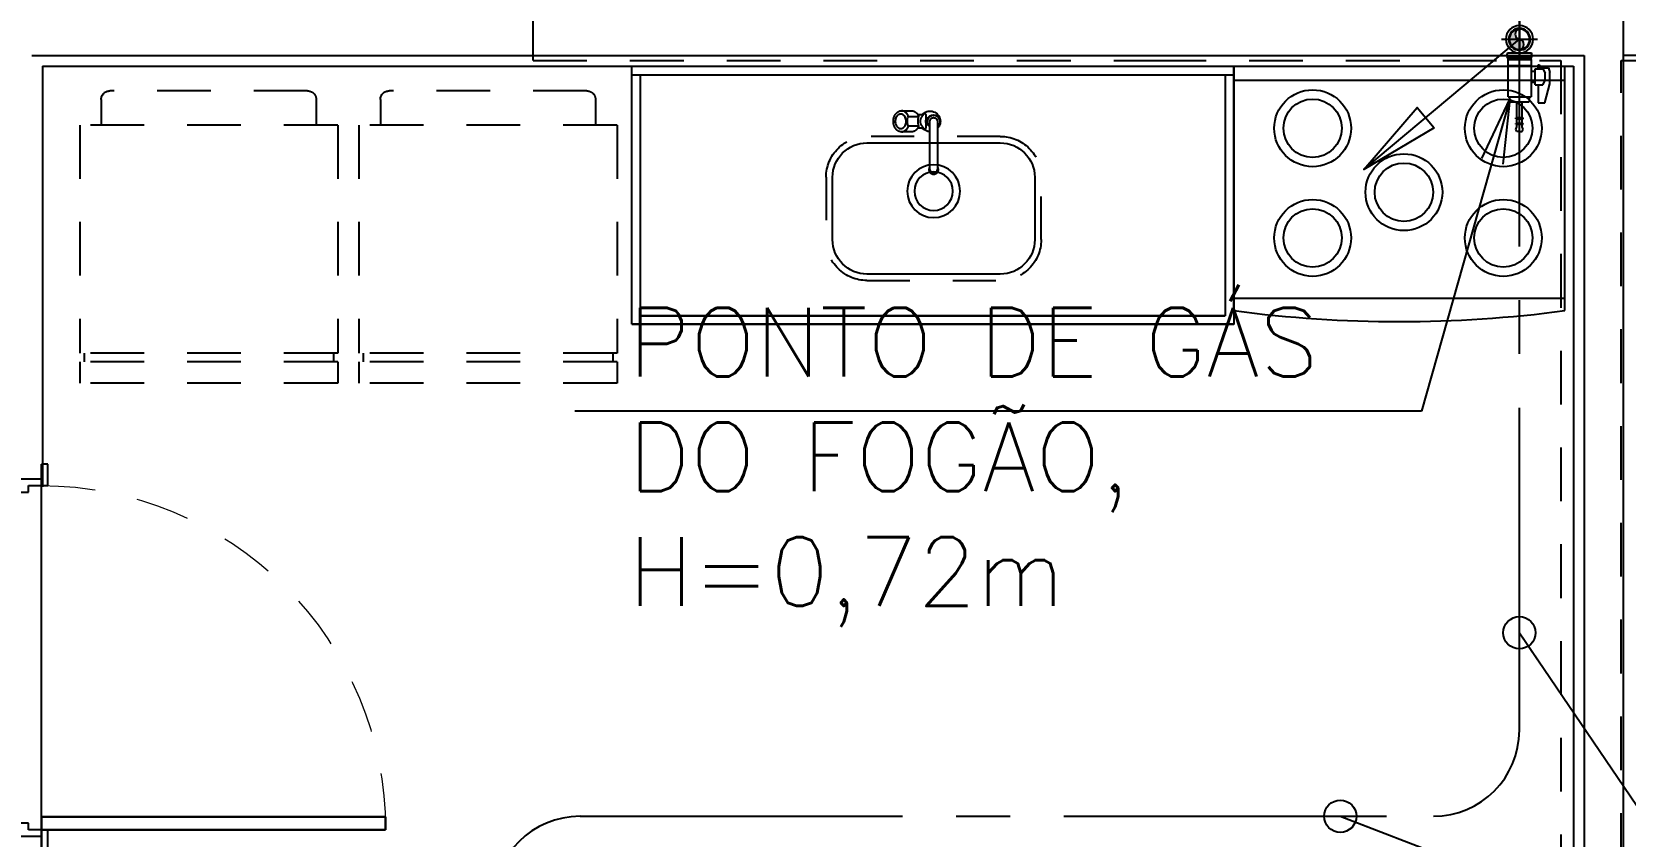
# Model space of a CAD drawing. Header units: millimetres. Extents: x 188.6 to 263.2, y 40.1 to 120.1.
# Drawn here: x 197.374 to 201.079, y 105.684 to 107.554 of the extents above; entities that cross this region are included whole.
import ezdxf

# ---------------------------------------------------------------- set-up
doc = ezdxf.new("R2010")
doc.units = ezdxf.units.MM
for name, pattern in [('CENTER2', [1.125, 0.75, -0.125, 0.125, -0.125]), ('HIDDEN2', [0.1875, 0.125, -0.0625]), ('XREF-TIPO$0$HIDDEN2', [0.1875, 0.125, -0.0625])]:
    doc.linetypes.add(name, pattern=pattern)
for name, color, linetype in [('ARQ', 8, 'Continuous'), ('ESTR-VIGAS', 11, 'HIDDEN2'), ('ESTRUTURA', 7, 'Continuous'), ('GAS-COL', 7, 'Continuous'), ('GAS-PONTO', 202, 'Continuous'), ('GAS-TEXTO', 7, 'Continuous'), ('GAS-TUBO-PISO', 6, 'CENTER2'), ('NORMO-AF', 2, 'Continuous'), ('XREF-TIPO$0$L-MC-LAYOUT MOLHADO', 8, 'Continuous'), ('XREF-TIPO$0$LAYOUT MOLHADO', 8, 'Continuous')]:
    doc.layers.add(name, color=color, linetype=linetype)
doc.styles.add('60-100', font='romans.shx', dxfattribs={"height": 0.16})
doc.styles.add('60-50', font='romans.shx', dxfattribs={"height": 0.08})
doc.styles.add('60-75', font='romans.shx', dxfattribs={"height": 0.12})
doc.dimstyles.new('BOLAS75', dxfattribs={"dimtxt": 0.12, "dimasz": 0.075, "dimexe": 0.18, "dimexo": 0.06, "dimgap": 0.08, "dimtad": 0, "dimzin": 4, "dimdsep": 46, "dimtxsty": '60-75', "dimblk": 'ORIGIN', "dimcen": 0.09, "dimse1": 1, "dimse2": 1, "dimclrd": 244, "dimclrt": 7, "dimadec": 0, "dimazin": 0, "dimtfac": 1.8, "dimtix": 1, "dimtmove": 2, "dimatfit": 3, "dimldrblk": 'ORIGIN', "dimfxl": 0.18, "dimtvp": 2, "dimtolj": 1, "dimtzin": 4, "dimarcsym": 0})
doc.dimstyles.new('IND75', dxfattribs={"dimtxt": 0.15, "dimasz": 0.1875, "dimexe": 0.15, "dimexo": 0, "dimgap": 0.1, "dimtad": 1, "dimzin": 10, "dimdsep": 46, "dimtxsty": '60-75', "dimcen": 0, "dimclrd": 256, "dimclre": 1, "dimclrt": 256, "dimadec": 0, "dimazin": 0, "dimtfac": 1, "dimtix": 1, "dimtmove": 2, "dimatfit": 3, "dimfxl": 0.15, "dimtolj": 1, "dimtzin": 6, "dimarcsym": 0})
doc.dimstyles.new('SETAS75', dxfattribs={"dimtxt": 0.16, "dimasz": 0.15, "dimexe": 0.15, "dimexo": 0, "dimgap": 0.1, "dimtad": 1, "dimzin": 10, "dimdsep": 46, "dimtxsty": '60-100', "dimblk1": 'OPEN', "dimblk2": 'OPEN', "dimsah": 1, "dimcen": 0, "dimclrd": 244, "dimclre": 244, "dimclrt": 7, "dimadec": 0, "dimazin": 0, "dimtfac": 1, "dimtix": 1, "dimtmove": 2, "dimatfit": 3, "dimldrblk": 'OPEN', "dimfxl": 0.15, "dimtolj": 1, "dimtzin": 6, "dimarcsym": 0})

# ---------------------------------------------------------------- blocks, each defined once
blk = doc.blocks.new('XREF-TIPO$0$geladeira')
at = {"color": 0, "linetype": 'XREF-TIPO$0$HIDDEN2'}
for p, q in [((209.0014, 120.7692), (209.0014, 121.3692)), ((209.0014, 121.3692), (209.5314, 121.3692)), ((209.5314, 120.7692), (209.5314, 121.3692)), ((209.5314, 121.3592), (209.5514, 121.3592)), ((209.5514, 120.7692), (209.5514, 121.3692)), ((209.5514, 121.3692), (209.6014, 121.3692)), ((209.6014, 120.7692), (209.6014, 121.3692)), ((208.9217, 120.8392), (208.9217, 121.2992)), ((208.9417, 121.3192), (209.0014, 121.3192)), ((208.9417, 120.8192), (209.0014, 120.8192)), ((209.0014, 120.7692), (209.5314, 120.7692)), ((209.5314, 120.7792), (209.5514, 120.7792)), ((209.5514, 120.7692), (209.6014, 120.7692))]:
    blk.add_line(p, q, dxfattribs=at)
for centre, start, end in [((208.9417, 121.2992), 90, 180), ((208.9417, 120.8392), 180, 270)]:
    blk.add_arc(centre, 0.02, start, end, dxfattribs=at)
blk = doc.blocks.new('XREF-TIPO$0$A$C0189091C')
at = {"color": 0}
for p, q in [((0.05, 0.1425), (0.05, 0.9425)), ((0.05, 0.9425), (0.08, 0.9425)), ((0.08, 0.9425), (0.05, 0.9425)), ((0.05, 0.9425), (0.05, 0.1425)), ((0.08, 0.9425), (0.08, 0.1425)), ((0.08, 0.1425), (0.08, 0.9425)), ((0, 0.1575), (0.05, 0.1575)), ((0, 0.1425), (0, 0.1575)), ((0.85, 0.1575), (0.9, 0.1575)), ((0.85, 0.1425), (0.85, 0.1575)), ((0.9, 0.1575), (0.9, 0.1425)), ((0.05, 0.1425), (0, 0.1425)), ((0, 0.1425), (0.05, 0.1425)), ((0.035, 0.015), (0.035, 0.1425)), ((0.08, 0.1425), (0.05, 0.1425)), ((0.05, 0.1425), (0.08, 0.1425)), ((0.05, 0.1425), (0.05, 0.1125)), ((0.05, 0.1125), (0.065, 0.1125)), ((0.065, 0.1125), (0.065, 0.015)), ((0.835, 0.1125), (0.85, 0.1125)), ((0.835, 0.015), (0.835, 0.1125)), ((0.865, 0.1425), (0.85, 0.1425)), ((0.85, 0.1125), (0.85, 0.1425)), ((0.85, 0.1425), (0.9, 0.1425)), ((0.865, 0.1425), (0.865, 0.015)), ((0.015, 0), (0.015, 0.015)), ((0.065, 0.015), (0.015, 0.015)), ((0.065, 0), (0.015, 0)), ((0.035, 0.015), (0.065, 0.015)), ((0.065, 0.015), (0.065, 0)), ((0.835, 0), (0.835, 0.015)), ((0.835, 0.015), (0.875, 0.015)), ((0.885, 0.015), (0.835, 0.015)), ((0.885, 0), (0.835, 0)), ((0.885, 0.015), (0.885, 0))]:
    blk.add_line(p, q, dxfattribs=at)
at = {"color": 0, "linetype": 'XREF-TIPO$0$HIDDEN2', "lineweight": 13}
blk.add_arc((0.05, 0.1425), 0.8, 360, 90, dxfattribs=at)
blk = doc.blocks.new('XREF-TIPO$0$FG')
at = {"layer": 'XREF-TIPO$0$L-MC-LAYOUT MOLHADO', "color": 8}
for p, q in [((2151.4637, 1499.2093), (2151.4637, 1499.7774)), ((2151.4637, 1499.7774), (2152.2337, 1499.7774)), ((2151.4637, 1499.7453), (2152.2337, 1499.7453)), ((2152.2337, 1499.2093), (2152.2337, 1499.7774)), ((2151.4637, 1499.2384), (2152.2337, 1499.2384))]:
    blk.add_line(p, q, dxfattribs=at)
for centre, radius in [((2151.647, 1499.6332), 0.0893), ((2152.0904, 1499.6332), 0.0893), ((2151.647, 1499.6332), 0.0679), ((2152.0904, 1499.6332), 0.0679), ((2151.8593, 1499.4845), 0.0893), ((2151.8593, 1499.4845), 0.0679), ((2151.647, 1499.3782), 0.0893), ((2152.0904, 1499.3782), 0.0893), ((2151.647, 1499.3782), 0.0679), ((2152.0904, 1499.3782), 0.0679)]:
    blk.add_circle(centre, radius, dxfattribs=at)
blk.add_arc((2151.8487, 1502.1151), 2.9313, 262.4528, 277.5472, dxfattribs=at)
blk = doc.blocks.new('XREF-TIPO$0$CUBA_BL47_SUPERIOR')
for p, q in [((0.155, 0.1123), (-0.155, 0.1123)), ((-0.235, 0.0323), (-0.235, -0.1128)), ((0.235, -0.1128), (0.235, 0.0323)), ((-0.155, -0.1928), (0.155, -0.1928))]:
    blk.add_line(p, q)
at = {"color": 8, "linetype": 'XREF-TIPO$0$HIDDEN2', "ltscale": 0.5}
blk.add_lwpolyline([(-0.25, 0.0323, -0.414214), (-0.155, 0.1273), (0.155, 0.1273, -0.414214), (0.25, 0.0323), (0.25, -0.1128, -0.414214), (0.155, -0.2078), (-0.155, -0.2078, -0.414214), (-0.25, -0.1128)], format="xyb", close=True, dxfattribs=at)
at = {"color": 8}
blk.add_circle((0, 0), 0.0615, dxfattribs=at)
blk.add_circle((0, 0), 0.0449)
for centre, start, end in [((-0.155, 0.0323), 90, 180), ((0.155, 0.0323), 0, 90), ((-0.155, -0.1128), 180, 270), ((0.155, -0.1128), 270, 0)]:
    blk.add_arc(centre, 0.08, start, end)
blk = doc.blocks.new('XREF-TIPO$0$DECA_1195CR40_SUPERIOR')
for p, q in [((-0.0086, 0.0002), (-0.0086, -0.1099)), ((0.0086, -0.1099), (0.0086, 0.0002)), ((0.0369, 0.016), (0.0246, 0.016)), ((0.0512, 0.0249), (0.051, 0.0249)), ((0.0513, 0.0249), (0.0512, 0.0249)), ((0.0751, 0.0249), (0.0513, 0.0249)), ((0.0766, 0.0174), (0.0761, 0.0174)), ((0.0246, -0.0151), (0.0369, -0.0151)), ((0.0513, -0.0241), (0.0751, -0.0241)), ((0.0761, -0.0166), (0.0766, -0.0166)), ((-0.0086, -0.1099), (-0.0086, -0.1112)), ((0.0086, -0.1112), (0.0086, -0.1099)), ((-0.0102, -0.1112), (-0.0102, -0.1129)), ((0.0102, -0.1129), (0.0102, -0.1112))]:
    blk.add_line(p, q)
at = {"color": 8}
for p, q in [((0.0594, 0.0116), (0.0356, 0.0116)), ((0.0356, -0.0108), (0.0594, -0.0108))]:
    blk.add_line(p, q, dxfattribs=at)
for points in [[(0.0086, 0.0002, 0), (0.0086, 0.0005, 0), (0.0086, 0.0009, 0), (0.0086, 0.0012, 0), (0.0086, 0.0014, 0), (0.0085, 0.0016, 0), (0.0085, 0.0017, 0), (0.0085, 0.0018, 0), (0.0085, 0.0019, 0), (0.0085, 0.0021, 0), (0.0084, 0.0022, 0), (0.0084, 0.0023, 0), (0.0084, 0.0024, 0), (0.0084, 0.0024, 0), (0.0083, 0.0025, 0), (0.0083, 0.0026, 0), (0.0082, 0.0029, 0), (0.0081, 0.0032, 0), (0.008, 0.0035, 0), (0.0079, 0.0038, 0), (0.0076, 0.0045, 0), (0.0073, 0.005, 0), (0.0069, 0.0056, 0), (0.0065, 0.0061, 0), (0.006, 0.0065, 0), (0.0055, 0.007, 0), (0.005, 0.0074, 0), (0.0045, 0.0077, 0), (0.004, 0.008, 0), (0.0034, 0.0083, 0), (0.0028, 0.0085, 0), (0.0022, 0.0087, 0), (0.0016, 0.0088, 0), (0.001, 0.0089, 0), (0.0003, 0.009, 0), (-0.0003, 0.009, 0), (-0.0009, 0.0089, 0), (-0.0016, 0.0088, 0), (-0.0022, 0.0087, 0), (-0.0028, 0.0085, 0), (-0.0034, 0.0083, 0), (-0.0039, 0.008, 0), (-0.0045, 0.0077, 0), (-0.005, 0.0074, 0), (-0.0055, 0.007, 0), (-0.006, 0.0066, 0), (-0.0064, 0.0061, 0), (-0.0068, 0.0056, 0), (-0.0072, 0.0051, 0), (-0.0076, 0.0045, 0), (-0.0076, 0.0043, 0), (-0.0077, 0.0042, 0), (-0.0078, 0.004, 0), (-0.0079, 0.0039, 0), (-0.0079, 0.0037, 0), (-0.008, 0.0035, 0), (-0.0081, 0.0032, 0), (-0.0082, 0.003, 0), (-0.0083, 0.0027, 0), (-0.0084, 0.0024, 0), (-0.0085, 0.002, 0), (-0.0085, 0.0016, 0), (-0.0086, 0.0011, 0), (-0.0086, 0.0007, 0), (-0.0086, 0.0002, 0)], [(0.0246, 0.016, 0), (0.0245, 0.016, 0), (0.0243, 0.016, 0), (0.0242, 0.016, 0), (0.0241, 0.016, 0), (0.024, 0.016, 0), (0.024, 0.016, 0), (0.024, 0.016, 0)], [(0.0352, 0.0117, 0), (0.0352, 0.0117, 0), (0.0353, 0.0117, 0), (0.0354, 0.0116, 0), (0.0356, 0.0116, 0)], [(0.0352, 0.0117, 0), (0.0354, 0.0111, 0), (0.0357, 0.0099, 0), (0.036, 0.0087, 0), (0.0362, 0.0075, 0), (0.0364, 0.0063, 0), (0.0366, 0.005, 0), (0.0367, 0.0037, 0), (0.0368, 0.0025, 0), (0.0368, 0.0012, 0), (0.0368, -0.0001, 0), (0.0368, -0.0013, 0), (0.0367, -0.0026, 0), (0.0366, -0.0039, 0), (0.0364, -0.0051, 0), (0.0363, -0.0064, 0), (0.036, -0.0076, 0), (0.0358, -0.0088, 0), (0.0354, -0.01, 0), (0.0352, -0.0109, 0)], [(0.051, 0.0249, 0), (0.0505, 0.0249, 0), (0.0496, 0.0248, 0), (0.0488, 0.0247, 0), (0.0479, 0.0245, 0), (0.047, 0.0243, 0), (0.0462, 0.024, 0), (0.0454, 0.0236, 0), (0.0445, 0.0232, 0), (0.0437, 0.0228, 0), (0.0429, 0.0223, 0), (0.0422, 0.0218, 0), (0.0414, 0.0212, 0), (0.0407, 0.0205, 0), (0.04, 0.0198, 0), (0.0393, 0.0191, 0), (0.0386, 0.0183, 0), (0.038, 0.0175, 0), (0.0374, 0.0167, 0), (0.0368, 0.0158, 0), (0.0363, 0.0149, 0), (0.0358, 0.0139, 0), (0.0354, 0.013, 0), (0.0353, 0.0128, 0)], [(0.0513, 0.0249, 0), (0.0513, 0.0249, 0)], [(0.0639, 0.0004, 0), (0.0641, 0.003, 0), (0.0645, 0.0056, 0), (0.0652, 0.008, 0), (0.0662, 0.0102, 0), (0.0675, 0.0122, 0), (0.0689, 0.014, 0), (0.0705, 0.0154, 0), (0.0723, 0.0164, 0), (0.0742, 0.0171, 0), (0.0761, 0.0174, 0), (0.0766, 0.0174, 0)], [(0.0766, -0.0166, 0), (0.0746, -0.0164, 0), (0.0727, -0.0158, 0), (0.0709, -0.0148, 0), (0.0693, -0.0135, 0), (0.0678, -0.0118, 0), (0.0665, -0.0099, 0), (0.0655, -0.0077, 0), (0.0647, -0.0053, 0), (0.0642, -0.0028, 0), (0.0639, -0.0002, 0), (0.0639, 0.0004, 0)], [(0.0751, -0.0241, 0), (0.0755, -0.0241, 0), (0.0764, -0.024, 0), (0.0773, -0.0239, 0), (0.0781, -0.0237, 0), (0.079, -0.0235, 0), (0.0799, -0.0233, 0), (0.0807, -0.0229, 0), (0.0815, -0.0226, 0), (0.0823, -0.0221, 0), (0.0831, -0.0217, 0), (0.0839, -0.0211, 0), (0.0847, -0.0206, 0), (0.0854, -0.02, 0), (0.0861, -0.0193, 0), (0.0868, -0.0186, 0), (0.0875, -0.0178, 0), (0.0881, -0.017, 0), (0.0888, -0.0162, 0), (0.0893, -0.0153, 0), (0.0899, -0.0144, 0), (0.0904, -0.0135, 0), (0.0909, -0.0125, 0), (0.0913, -0.0115, 0), (0.0917, -0.0105, 0), (0.0921, -0.0095, 0), (0.0924, -0.0084, 0), (0.0927, -0.0073, 0), (0.093, -0.0062, 0), (0.0932, -0.0051, 0), (0.0934, -0.004, 0), (0.0935, -0.0028, 0), (0.0936, -0.0017, 0), (0.0937, -0.0005, 0), (0.0937, 0.0006, 0), (0.0936, 0.0018, 0), (0.0936, 0.0029, 0), (0.0935, 0.0041, 0), (0.0933, 0.0052, 0), (0.0931, 0.0064, 0), (0.0929, 0.0075, 0), (0.0926, 0.0086, 0), (0.0923, 0.0096, 0), (0.092, 0.0107, 0), (0.0916, 0.0117, 0), (0.0912, 0.0128, 0), (0.0907, 0.0137, 0), (0.0902, 0.0147, 0), (0.0897, 0.0156, 0), (0.0891, 0.0165, 0), (0.0885, 0.0174, 0), (0.0879, 0.0182, 0), (0.0873, 0.019, 0), (0.0866, 0.0197, 0), (0.0859, 0.0204, 0), (0.0851, 0.0211, 0), (0.0844, 0.0217, 0), (0.0836, 0.0222, 0), (0.0828, 0.0227, 0), (0.082, 0.0232, 0), (0.0812, 0.0236, 0), (0.0803, 0.0239, 0), (0.0795, 0.0242, 0), (0.0786, 0.0245, 0), (0.0778, 0.0247, 0), (0.0769, 0.0248, 0), (0.076, 0.0249, 0), (0.0751, 0.0249, 0), (0.0751, 0.0249, 0)], [(0.0751, 0.0249, 0), (0.0751, 0.0249, 0)], [(0.0766, 0.0174, 0), (0.0785, 0.0172, 0), (0.0804, 0.0166, 0), (0.0822, 0.0157, 0), (0.0838, 0.0143, 0), (0.0853, 0.0127, 0), (0.0866, 0.0107, 0), (0.0877, 0.0085, 0), (0.0885, 0.0062, 0), (0.089, 0.0036, 0), (0.0892, 0.001, 0), (0.0891, -0.0016, 0), (0.0887, -0.0041, 0), (0.0881, -0.0066, 0), (0.0871, -0.0088, 0), (0.086, -0.0109, 0), (0.0846, -0.0127, 0), (0.083, -0.0142, 0), (0.0812, -0.0154, 0), (0.0794, -0.0161, 0), (0.0775, -0.0165, 0), (0.0766, -0.0166, 0)], [(0.024, -0.0152, 0), (0.024, -0.0152, 0), (0.024, -0.0151, 0), (0.0241, -0.0151, 0), (0.0243, -0.0151, 0), (0.0245, -0.0151, 0), (0.0246, -0.0151, 0)], [(0.0356, -0.0108, 0), (0.0354, -0.0108, 0), (0.0353, -0.0108, 0), (0.0352, -0.0108, 0), (0.0352, -0.0109, 0)], [(0.0353, -0.0119, 0), (0.0355, -0.0125, 0), (0.036, -0.0134, 0), (0.0365, -0.0144, 0), (0.037, -0.0153, 0), (0.0376, -0.0161, 0), (0.0382, -0.017, 0), (0.0389, -0.0178, 0), (0.0395, -0.0185, 0), (0.0402, -0.0193, 0), (0.041, -0.0199, 0), (0.0417, -0.0205, 0), (0.0425, -0.0211, 0), (0.0432, -0.0216, 0), (0.0441, -0.0221, 0), (0.0449, -0.0226, 0), (0.0457, -0.0229, 0), (0.0466, -0.0233, 0), (0.0474, -0.0235, 0), (0.0483, -0.0237, 0), (0.0491, -0.0239, 0), (0.05, -0.024, 0), (0.0509, -0.0241, 0), (0.0514, -0.0241, 0)], [(0.0514, -0.0241, 0), (0.0513, -0.0241, 0)], [(0.0751, -0.0241, 0), (0.0751, -0.0241, 0)], [(-0.0086, -0.1059, 0), (-0.0094, -0.1075, 0), (-0.0099, -0.1091, 0), (-0.0102, -0.1109, 0), (-0.0102, -0.1112, 0)], [(0.0102, -0.1112, 0), (0.01, -0.1095, 0), (0.0096, -0.1078, 0), (0.0088, -0.1062, 0), (0.0086, -0.1059, 0)], [(-0.0102, -0.1129, 0), (-0.01, -0.1147, 0), (-0.0096, -0.1164, 0), (-0.0088, -0.118, 0), (-0.0078, -0.1195, 0), (-0.0065, -0.1207, 0), (-0.0051, -0.1217, 0), (-0.0035, -0.1225, 0), (-0.0018, -0.1229, 0), (0, -0.1231, 0)], [(0, -0.1231, 0), (0.0018, -0.1229, 0), (0.0035, -0.1225, 0), (0.0051, -0.1217, 0), (0.0065, -0.1207, 0), (0.0078, -0.1195, 0), (0.0088, -0.118, 0), (0.0096, -0.1164, 0), (0.01, -0.1147, 0), (0.0102, -0.1129, 0)]]:
    blk.add_polyline3d(points)
for points in [[(0.0253, -0.0151, 0), (0.0249, -0.0153, 0), (0.0243, -0.0157, 0), (0.0235, -0.0161, 0), (0.0227, -0.0164, 0), (0.022, -0.0167, 0), (0.0213, -0.0168, 0), (0.0207, -0.0169, 0), (0.0201, -0.017, 0), (0.0196, -0.0169, 0), (0.0192, -0.0168, 0), (0.0186, -0.0166, 0), (0.0182, -0.0163, 0), (0.0179, -0.0159, 0), (0.0177, -0.0154, 0), (0.0175, -0.0149, 0), (0.0173, -0.0142, 0), (0.0173, -0.0135, 0), (0.0173, -0.0127, 0), (0.0173, -0.0118, 0), (0.0173, -0.0108, 0), (0.0174, -0.01, 0), (0.0174, -0.0091, 0), (0.0175, -0.0082, 0), (0.0175, -0.0072, 0), (0.0176, -0.0065, 0), (0.0176, -0.0056, 0), (0.0177, -0.0051, 0), (0.0177, -0.0044, 0), (0.0177, -0.0038, 0), (0.0177, -0.0034, 0), (0.0177, -0.003, 0), (0.0178, -0.0026, 0), (0.0178, -0.0022, 0), (0.0178, -0.0017, 0), (0.0178, -0.0012, 0), (0.0178, -0.0008, 0), (0.0178, -0.0004, 0), (0.0178, -0.0001, 0), (0.0178, 0.0004, 0), (0.0178, 0.0009, 0), (0.0178, 0.0014, 0), (0.0178, 0.0018, 0), (0.0178, 0.0022, 0), (0.0178, 0.0026, 0), (0.0178, 0.003, 0), (0.0178, 0.0034, 0), (0.0177, 0.004, 0), (0.0177, 0.0047, 0), (0.0177, 0.0053, 0), (0.0177, 0.0058, 0), (0.0176, 0.0067, 0), (0.0176, 0.0074, 0), (0.0175, 0.0087, 0), (0.0174, 0.0099, 0), (0.0174, 0.0109, 0), (0.0173, 0.0119, 0), (0.0173, 0.0129, 0), (0.0173, 0.0138, 0), (0.0173, 0.0146, 0), (0.0174, 0.0154, 0), (0.0176, 0.0161, 0), (0.0178, 0.0166, 0), (0.0181, 0.017, 0), (0.0184, 0.0173, 0), (0.0187, 0.0175, 0), (0.0192, 0.0177, 0), (0.0197, 0.0178, 0), (0.0203, 0.0178, 0), (0.0211, 0.0177, 0), (0.0219, 0.0176, 0), (0.0226, 0.0173, 0), (0.0234, 0.017, 0), (0.0242, 0.0166, 0), (0.025, 0.0162, 0), (0.0253, 0.016, 0)], [(0.0246, 0.016, 0), (0.0244, 0.016, 0), (0.0244, 0.0159, 0), (0.0243, 0.0158, 0), (0.0243, 0.0156, 0), (0.0244, 0.0154, 0), (0.0245, 0.0152, 0), (0.0248, 0.0148, 0), (0.0251, 0.0144, 0), (0.0254, 0.014, 0), (0.0258, 0.0135, 0), (0.0267, 0.0124, 0), (0.0272, 0.0118, 0), (0.0277, 0.0112, 0), (0.0282, 0.0103, 0), (0.0288, 0.0094, 0), (0.0294, 0.0083, 0), (0.0297, 0.0077, 0), (0.03, 0.0071, 0), (0.0303, 0.0064, 0), (0.0305, 0.0056, 0), (0.0307, 0.0052, 0), (0.0308, 0.0048, 0), (0.0309, 0.0044, 0), (0.031, 0.0039, 0), (0.0311, 0.0034, 0), (0.0312, 0.0029, 0), (0.0313, 0.0024, 0), (0.0313, 0.0019, 0), (0.0314, 0.0014, 0), (0.0314, 0.0009, 0), (0.0314, 0.0006, 0), (0.0314, 0.0004, 0), (0.0314, 0.0001, 0), (0.0314, -0.0002, 0), (0.0314, -0.0005, 0), (0.0314, -0.0007, 0), (0.0313, -0.001, 0), (0.0313, -0.0013, 0), (0.0313, -0.0017, 0), (0.0312, -0.0021, 0), (0.0311, -0.0025, 0), (0.0311, -0.0029, 0), (0.031, -0.0033, 0), (0.0309, -0.0036, 0), (0.0308, -0.0041, 0), (0.0306, -0.0045, 0), (0.0303, -0.0053, 0), (0.03, -0.0061, 0), (0.0297, -0.0068, 0), (0.0292, -0.0078, 0), (0.0288, -0.0086, 0), (0.0283, -0.0094, 0), (0.0278, -0.0101, 0), (0.0269, -0.0113, 0), (0.0261, -0.0124, 0), (0.0253, -0.0133, 0), (0.025, -0.0137, 0), (0.0247, -0.014, 0), (0.0245, -0.0144, 0), (0.0243, -0.0147, 0), (0.0243, -0.0149, 0), (0.0243, -0.015, 0), (0.0243, -0.0151, 0), (0.0245, -0.0151, 0), (0.0246, -0.0151, 0)], [(0.0594, 0.0129, 0), (0.0593, 0.0127, 0), (0.0593, 0.0125, 0), (0.0593, 0.0122, 0), (0.0593, 0.0119, 0), (0.0593, 0.0117, 0), (0.0594, 0.0116, 0)], [(0.0594, 0.0129, 0), (0.0607, 0.0155, 0), (0.0623, 0.0179, 0), (0.064, 0.0199, 0), (0.066, 0.0216, 0), (0.0681, 0.023, 0), (0.0703, 0.0241, 0), (0.0725, 0.0247, 0), (0.0749, 0.0249, 0), (0.0751, 0.0249, 0)], [(0.0594, -0.0108, 0), (0.0602, -0.0075, 0), (0.0607, -0.0041, 0), (0.061, -0.0006, 0), (0.0609, 0.0028, 0), (0.0605, 0.0062, 0), (0.0599, 0.0096, 0), (0.0594, 0.0116, 0)], [(0.0594, -0.0108, 0), (0.0593, -0.011, 0), (0.0593, -0.0113, 0), (0.0593, -0.0115, 0), (0.0593, -0.0118, 0), (0.0594, -0.012, 0), (0.0594, -0.0121, 0)], [(0.0751, -0.0241, 0), (0.0727, -0.0239, 0), (0.0705, -0.0233, 0), (0.0682, -0.0223, 0), (0.0662, -0.0209, 0), (0.0642, -0.0192, 0), (0.0624, -0.0172, 0), (0.0609, -0.0149, 0), (0.0595, -0.0123, 0), (0.0594, -0.0121, 0)], [(0.0086, -0.1112, 0), (0.0086, -0.1119, 0), (0.0085, -0.1126, 0), (0.0084, -0.1133, 0), (0.0082, -0.1139, 0), (0.008, -0.1145, 0), (0.0077, -0.1152, 0), (0.0074, -0.1157, 0), (0.007, -0.1163, 0), (0.0066, -0.1168, 0), (0.0061, -0.1173, 0), (0.0056, -0.1178, 0), (0.0051, -0.1182, 0), (0.0045, -0.1186, 0), (0.0039, -0.1189, 0), (0.0033, -0.1192, 0), (0.0027, -0.1194, 0), (0.002, -0.1196, 0), (0.0014, -0.1197, 0), (0.0007, -0.1198, 0), (0, -0.1198, 0), (-0.0007, -0.1198, 0), (-0.0013, -0.1197, 0), (-0.002, -0.1196, 0), (-0.0027, -0.1194, 0), (-0.0033, -0.1192, 0), (-0.0039, -0.1189, 0), (-0.0045, -0.1186, 0), (-0.0051, -0.1182, 0), (-0.0056, -0.1178, 0), (-0.0061, -0.1173, 0), (-0.0066, -0.1168, 0), (-0.007, -0.1163, 0), (-0.0073, -0.1157, 0), (-0.0077, -0.1152, 0), (-0.008, -0.1145, 0), (-0.0082, -0.1139, 0), (-0.0084, -0.1133, 0), (-0.0085, -0.1126, 0), (-0.0086, -0.1119, 0), (-0.0086, -0.1112, 0)]]:
    blk.add_polyline3d(points, dxfattribs=at)
for centre, radius, start, end in [((0.0083, 0.0004), 0.0239, 40.6224, 224.7251), ((0, 0.0004), 0.0155, 303.7054, 236.2946), ((0, 0.0004), 0.00862, 180, 180.586), ((0, 0.0004), 0.00862, 180.586, 182.5957), ((0, 0.0004), 0.00862, 357.1497, 359.5628), ((0, 0.0004), 0.00862, 359.5628, 0), ((0.0366, 0.0122), 0.0015, 156.1757, 196.6323), ((0.0083, 0.0004), 0.0239, 270.7235, 319.3776), ((0.0366, -0.0113), 0.0015, 163.3677, 203.8243)]:
    blk.add_arc(centre, radius, start, end)
for start, end in [(0, 233.4897), (306.5103, 0)]:
    blk.add_arc((0, 0.0004), 0.0145, start, end, dxfattribs=at)
blk = doc.blocks.new('XREF-TIPO$0$B10')
at = {"layer": 'XREF-TIPO$0$LAYOUT MOLHADO'}
blk.add_line((1.4, -0.02), (0, -0.02), dxfattribs=at)
at = {"layer": 'XREF-TIPO$0$LAYOUT MOLHADO', "color": 8}
for p, q in [((0.02, -0.02), (0.02, -0.58)), ((1.38, -0.58), (1.38, -0.02)), ((0.02, -0.58), (1.38, -0.58))]:
    blk.add_line(p, q, dxfattribs=at)
at = {"layer": 'XREF-TIPO$0$LAYOUT MOLHADO'}
blk.add_lwpolyline([(1.4, -0.6), (1.4, 0), (0, 0), (0, -0.6)], close=True, dxfattribs=at)
at = {"layer": 'XREF-TIPO$0$L-MC-LAYOUT MOLHADO'}
for name, p in [('XREF-TIPO$0$DECA_1195CR40_SUPERIOR', (0.698, -0.1285)), ('XREF-TIPO$0$CUBA_BL47_SUPERIOR', (0.698, -0.2904))]:
    blk.add_blockref(name, p, dxfattribs=at)
blk = doc.blocks.new('A$C1BFF5DEF')
at = {"layer": 'ARQ', "color": 8}
for p, q in [((2.1853, -1.4651), (2.1853, -4.9998)), ((-1.5147, -1.5551), (2.0953, -1.5551)), ((2.0953, -1.5551), (2.0953, -3.685)), ((7.67, -1.5551), (2.1853, -1.5551)), ((-1.4897, -1.5801), (2.0703, -1.5801)), ((-1.4897, -1.5801), (-1.4897, -2.5577)), ((2.0703, -1.5801), (2.0703, -3.6601)), ((-0.1197, -2.1801), (1.2803, -2.1801)), ((-0.0997, -2.1601), (1.2603, -2.1601)), ((-1.4922, -3.3551), (-1.4922, -2.5551))]:
    blk.add_line(p, q, dxfattribs=at)
at = {"layer": 'ARQ', "color": 8, "xscale": -1}
blk.add_blockref('XREF-TIPO$0$B10', (1.2803, -1.5801), dxfattribs=at)
at = {"layer": 'ARQ', "color": 8}
blk.add_blockref('XREF-TIPO$0$FG', (-2150.1834, -1501.3575), dxfattribs=at)
at = {"layer": 'ARQ', "color": 8, "extrusion": (0, 0, -1), "zscale": -1}
for name, p, rotation in [('XREF-TIPO$0$geladeira', (-119.9658, 207.2844), 270), ('XREF-TIPO$0$geladeira', (-120.6152, 207.2844), 270), ('XREF-TIPO$0$A$C0189091C', (1.6347, -3.4051), 90)]:
    blk.add_blockref(name, p, dxfattribs=dict(at, rotation=rotation))
blk = doc.blocks.new('ponto')
at = {"layer": 'GAS-PONTO'}
for p, q in [((-0.004, 0.1217), (-0.0058, 0.1186)), ((-0.0058, 0.1186), (-0.0043, 0.1145)), ((-0.0056, 0.1102), (-0.0056, 0.1092)), ((-0.0043, 0.1102), (-0.0056, 0.1102)), ((-0.0043, 0.1092), (-0.0056, 0.1092)), ((-0.0056, 0.1018), (-0.0056, 0.1007)), ((-0.0043, 0.1018), (-0.0056, 0.1018)), ((-0.0043, 0.1007), (-0.0056, 0.1007)), ((-0.0043, 0.1145), (-0.0043, 0.1102)), ((0.0043, 0.1102), (-0.0043, 0.1102)), ((-0.0043, 0.1102), (-0.0043, 0.0756)), ((-0.0043, 0.1092), (0.0043, 0.1092)), ((0.0043, 0.1018), (-0.0043, 0.1018)), ((-0.0043, 0.1007), (0.0043, 0.1007)), ((0, 0.1217), (-0.004, 0.1217)), ((0, 0.1217), (0.004, 0.1217)), ((0.004, 0.1217), (0.0058, 0.1186)), ((0.0058, 0.1186), (0.0043, 0.1145)), ((0.0043, 0.1145), (0.0043, 0.1102)), ((0.0043, 0.1102), (0.0056, 0.1102)), ((0.0043, 0.1102), (0.0043, 0.0756)), ((0.0056, 0.1092), (0.0043, 0.1092)), ((0.0043, 0.1018), (0.0056, 0.1018)), ((0.0056, 0.1007), (0.0043, 0.1007)), ((0.0056, 0.1102), (0.0056, 0.1092)), ((0.0056, 0.1018), (0.0056, 0.1007)), ((-0.0394, 0.0774), (-0.047, 0.0479)), ((-0.0292, 0.0774), (-0.0394, 0.0774)), ((-0.0292, 0.0493), (-0.0292, 0.0774)), ((-0.0153, 0.0678), (-0.0153, 0.0755)), ((0.0148, 0.0755), (-0.0152, 0.0755)), ((0.0148, 0.0755), (0.0148, 0.0678)), ((-0.0182, 0.0101), (-0.0182, 0.0678)), ((0.0176, 0.0678), (-0.0182, 0.0678)), ((0.0176, 0.0678), (0.0176, 0.0101)), ((-0.047, 0.0479), (-0.047, 0.0303)), ((-0.0448, 0.023), (-0.047, 0.0303)), ((-0.0361, 0.0493), (-0.04, 0.0425)), ((-0.04, 0.0425), (-0.04, 0.0311)), ((-0.0361, 0.0243), (-0.04, 0.0311)), ((-0.0292, 0.0493), (-0.0361, 0.0493)), ((-0.0246, 0.0493), (-0.0292, 0.0493)), ((-0.0246, 0.0493), (-0.0246, 0.0243)), ((-0.0182, 0.0452), (-0.0246, 0.0452)), ((-0.0182, 0.0284), (-0.0246, 0.0284)), ((-0.0312, 0.023), (-0.0448, 0.023)), ((-0.0292, 0.0243), (-0.0361, 0.0243)), ((-0.0312, 0.0186), (-0.0312, 0.023)), ((-0.0292, 0.0186), (-0.0312, 0.0186)), ((-0.0246, 0.0243), (-0.0292, 0.0243)), ((-0.0292, 0.0243), (-0.0292, 0.0186)), ((-0.0185, 0.0069), (-0.0194, 0.0052)), ((-0.0185, 0.0069), (-0.0194, 0.0052)), ((-0.0194, 0.0024), (-0.0188, 0.0014)), ((-0.0194, 0.0024), (-0.0188, 0.0014)), ((-0.0185, 0.0075), (-0.0185, 0.0069)), ((-0.0185, 0.0075), (-0.0185, 0.0069)), ((0.0185, 0.0069), (-0.0185, 0.0069)), ((0.0185, 0), (-0.0185, 0)), ((0.0176, 0.0101), (-0.0182, 0.0101)), ((0.0176, 0.0193), (-0.018, 0.0193)), ((0.016, 0.01), (-0.016, 0.01)), ((0.016, 0.01), (-0.016, 0.01)), ((0.0185, 0.0069), (0.0185, 0.0075)), ((0.0185, 0.0069), (0.0185, 0.0075)), ((0.0194, 0.0052), (0.0185, 0.0069)), ((0.0194, 0.0052), (0.0185, 0.0069)), ((0.0188, 0.0014), (0.0194, 0.0024)), ((0.0188, 0.0014), (0.0194, 0.0024))]:
    blk.add_line(p, q, dxfattribs=at)
for centre, radius, start, end in [((-0.0166, 0.0038), 0.00309, 153.4394, 206.5695), ((-0.0166, 0.0038), 0.00309, 153.4394, 206.5695), ((-0.0216, 0), 0.00309, 0.0045, 26.5695), ((-0.0216, 0), 0.00309, 0.0045, 26.5695), ((-0.016, 0.0075), 0.00247, 90.0045, 180.0045), ((-0.016, 0.0075), 0.00247, 90.0045, 180.0045), ((0.016, 0.0075), 0.00247, 0.0045, 90.0045), ((0.016, 0.0075), 0.00247, 0.0045, 90.0045), ((0.0216, 0), 0.00309, 153.4394, 180.0045), ((0.0216, 0), 0.00309, 153.4394, 180.0045), ((0.0166, 0.0038), 0.00309, 333.4394, 26.5695), ((0.0166, 0.0038), 0.00309, 333.4394, 26.5695)]:
    blk.add_arc(centre, radius, start, end, dxfattribs=at)
blk = doc.blocks.new('C50')
h = blk.add_hatch(color=8)
edge = h.paths.add_edge_path()
edge.add_arc((0, 0), 0.0238, 540, 720)
edge.add_ellipse((0.0119, 0), major_axis=(0.0119, 0), ratio=0.815791, start_angle=180, end_angle=360, ccw=False)
edge.add_ellipse((-0.0119, 0), major_axis=(-0.0119, 0), ratio=0.815791, start_angle=180, end_angle=360)
at = {"color": 252}
for p, q in [((0, -0.0421), (0, 0.0421)), ((0.0421, 0), (-0.0421, 0))]:
    blk.add_line(p, q, dxfattribs=at)
at = {"color": 0}
for radius in [0.0318, 0.0253]:
    blk.add_circle((0, 0), radius, dxfattribs=at)
at = {"color": 8}
blk.add_circle((0, 0), 0.0237, dxfattribs=at)
blk.add_ellipse((-0.0119, 0), major_axis=(-0.0119, 0), ratio=0.815791, start_param=3.141593, end_param=6.283185, dxfattribs=at)
at = {"color": 8, "extrusion": (0, 0, -1)}
blk.add_ellipse((0.0119, 0), major_axis=(0.0119, 0), ratio=0.815791, start_param=0, end_param=3.141593, dxfattribs=at)
blk = doc.blocks.new('_OPEN')
at = {"color": 0, "linetype": 'ByBlock'}
for p, q in [((-1, 0.167), (0, 0)), ((0, 0), (-1, -0.167)), ((0, 0), (-1, 0))]:
    blk.add_line(p, q, dxfattribs=at)
blk = doc.blocks.new('_Origin')
at = {"layer": 'NORMO-AF', "color": 0, "lineweight": -2}
blk.add_line((0, 0), (-1, 0), dxfattribs=at)
blk.add_circle((0, 0), 0.5, dxfattribs=at)
blk = doc.blocks.new('COBERTURA_29-09-2016')
at = {"layer": 'ESTR-VIGAS'}
blk.add_line((-8.14, -0.14), (-8.14, 0), dxfattribs=at)
for points in [[(-8.14, -0.14), (-6.7, -0.14)], [(-6.7, -0.14), (-5.75, -0.14)], [(-5.75, -0.14), (-5.75, -3.45)], [(-5.61, -3.59), (-5.61, -0.14)], [(-5.61, -0.14), (-1.14, -0.14)]]:
    blk.add_lwpolyline(points, dxfattribs=at)

msp = doc.modelspace()

# ---------------------------------------------------------------- block references
at = {"layer": 'ARQ'}
msp.add_blockref('A$C1BFF5DEF', (198.8891, 109.0543), dxfattribs=at)

# ---------------------------------------------------------------- next in the draw order: linework, layer by layer
at = {"layer": 'GAS-TUBO-PISO', "ltscale": 0.5}
msp.add_lwpolyline([(200.8335, 107.521), (200.8335, 108.3781)], dxfattribs=at)
at = {"layer": 'GAS-TUBO-PISO'}
msp.add_lwpolyline([(198.449, 104.3668), (198.4491, 105.5304, -0.414205), (198.6491, 105.7304), (200.6334, 105.7304, 0.414205), (200.8334, 105.9304), (200.8335, 107.521)], format="xyb", dxfattribs=at)

# ---------------------------------------------------------------- next in the draw order: block references
at = {"layer": 'ESTRUTURA'}
msp.add_blockref('COBERTURA_29-09-2016', (206.6802, 107.6277), dxfattribs=at)
at = {"layer": 'GAS-COL', "xscale": -1, "rotation": 270.0000000000521}
msp.add_blockref('C50', (200.8336, 107.5368), dxfattribs=at)
at = {"layer": 'GAS-PONTO', "xscale": 1.5, "yscale": 1.5, "zscale": 1.5, "rotation": 180}
msp.add_blockref('ponto', (200.8336, 107.505), dxfattribs=at)

# ---------------------------------------------------------------- next in the draw order: texts
at = {"layer": 'GAS-TEXTO', "insert": (198.7619, 106.9128), "char_height": 0.16, "width": 1.933364, "attachment_point": 1, "style": '60-50'}
msp.add_mtext('PONTO DE GÁS DO FOGÃO, H=0,72m', dxfattribs=at)

# ---------------------------------------------------------------- next in the draw order: leaders
at = {"layer": 'GAS-COL'}
msp.add_leader([(200.4718, 107.2344), (200.8336, 107.5368)], dimstyle='IND75', override={"dimldrblk": 'ClosedBlank'}, dxfattribs=at)
at = {"layer": 'GAS-TEXTO'}
for points, dimstyle in [([(200.8113, 107.3974), (200.6061, 106.6719), (198.6374, 106.6719)], 'SETAS75'), ([(200.8334, 106.1571), (201.3716, 105.3637), (204.2027, 105.3637)], 'BOLAS75'), ([(200.417, 105.7304), (201.3716, 105.3637)], 'BOLAS75')]:
    msp.add_leader(points, dimstyle=dimstyle, dxfattribs=at)

doc.saveas('drawing.dxf')
